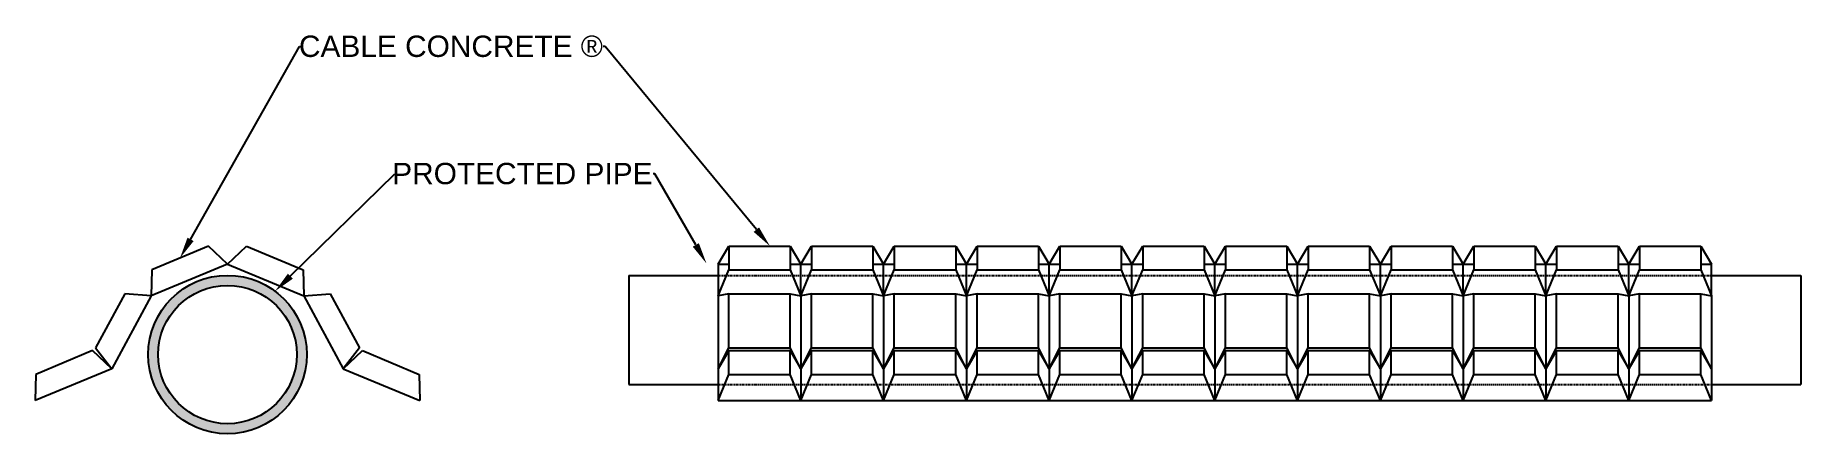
# Model space of a CAD drawing. Header units: inches. Extents: x 15 to 345, y 0 to 75.
import ezdxf
from ezdxf import colors
from ezdxf.entities.mleader import LeaderData, LeaderLine
from ezdxf.math import Vec2, Vec3

# ---------------------------------------------------------------- set-up
doc = ezdxf.new("R2010")
doc.units = ezdxf.units.IN
doc.header["$MEASUREMENT"] = 0
doc.linetypes.add('HIDDEN', pattern=[0.375, 0.25, -0.125])
doc.styles.get("Standard").update_dxf_attribs({"font": 'arial.ttf'})

msp = doc.modelspace()

# ---------------------------------------------------------------- hatches: boundary and pattern name
h = msp.add_hatch(color=253)
h.dxf.hatch_style = 1
h.paths.add_polyline_path([(65.39, 14.97, 1), (35.7, 14.97, 1)])
h.paths.add_polyline_path([(37.58, 14.97, -1), (63.51, 14.97, -1)], flags=16)

# ---------------------------------------------------------------- linework, layer by layer
for p, q in [((46.97, 35.3), (36.35, 30.87)), ((50.54, 31.91), (46.97, 35.3)), ((50.54, 31.91), (54.12, 35.3)), ((54.12, 35.3), (64.74, 30.87)), ((142.4, 31.91), (144.4, 35.3)), ((144.4, 35.3), (155.9, 35.3)), ((144.4, 35.3), (144.4, 30.87)), ((155.9, 35.3), (155.9, 30.87)), ((155.9, 35.3), (157.9, 31.91)), ((157.9, 31.91), (159.9, 35.3)), ((159.9, 35.3), (171.4, 35.3)), ((159.9, 35.3), (159.9, 30.87)), ((171.4, 35.3), (171.4, 30.87)), ((171.4, 35.3), (173.4, 31.91)), ((173.4, 31.91), (175.4, 35.3)), ((175.4, 35.3), (186.9, 35.3)), ((175.4, 35.3), (175.4, 30.87)), ((186.9, 35.3), (186.9, 30.87)), ((186.9, 35.3), (188.9, 31.91)), ((188.9, 31.91), (190.9, 35.3)), ((190.9, 35.3), (202.4, 35.3)), ((190.9, 35.3), (190.9, 30.87)), ((202.4, 35.3), (202.4, 30.87)), ((202.4, 35.3), (204.4, 31.91)), ((204.4, 31.91), (206.4, 35.3)), ((206.4, 35.3), (217.9, 35.3)), ((206.4, 35.3), (206.4, 30.87)), ((217.9, 35.3), (217.9, 30.87)), ((217.9, 35.3), (219.9, 31.91)), ((219.9, 31.91), (221.9, 35.3)), ((221.9, 35.3), (233.4, 35.3)), ((221.9, 35.3), (221.9, 30.87)), ((233.4, 35.3), (233.4, 30.87)), ((233.4, 35.3), (235.4, 31.91)), ((235.4, 31.91), (237.4, 35.3)), ((237.4, 35.3), (248.9, 35.3)), ((237.4, 35.3), (237.4, 30.87)), ((248.9, 35.3), (248.9, 30.87)), ((248.9, 35.3), (250.9, 31.91)), ((250.9, 31.91), (252.9, 35.3)), ((252.9, 35.3), (264.4, 35.3)), ((252.9, 35.3), (252.9, 30.87)), ((264.4, 35.3), (264.4, 30.87)), ((264.4, 35.3), (266.4, 31.91)), ((266.4, 31.91), (268.4, 35.3)), ((268.4, 35.3), (279.9, 35.3)), ((268.4, 35.3), (268.4, 30.87)), ((279.9, 35.3), (279.9, 30.87)), ((279.9, 35.3), (281.9, 31.91)), ((281.9, 31.91), (283.9, 35.3)), ((283.9, 35.3), (295.4, 35.3)), ((283.9, 35.3), (283.9, 30.87)), ((295.4, 35.3), (295.4, 30.87)), ((295.4, 35.3), (297.4, 31.91)), ((297.4, 31.91), (299.4, 35.3)), ((299.4, 35.3), (310.9, 35.3)), ((299.4, 35.3), (299.4, 30.87)), ((310.9, 35.3), (310.9, 30.87)), ((310.9, 35.3), (312.9, 31.91)), ((312.9, 31.91), (314.9, 35.3)), ((314.9, 35.3), (326.4, 35.3)), ((314.9, 35.3), (314.9, 30.87)), ((326.4, 35.3), (326.4, 30.87)), ((326.4, 35.3), (328.4, 31.91)), ((50.54, 31.91), (36.24, 25.95)), ((36.35, 30.87), (36.24, 25.95)), ((50.54, 31.91), (64.85, 25.95)), ((64.74, 30.87), (64.85, 25.95)), ((125.69, 29.82), (125.69, 9.33)), ((125.69, 29.82), (142.4, 29.82)), ((142.4, 31.91), (144.4, 31.91)), ((142.4, 31.91), (142.4, 6.34)), ((142.4, 25.95), (144.4, 30.87)), ((144.4, 30.87), (155.9, 30.87)), ((155.9, 31.91), (157.9, 31.91)), ((155.9, 30.87), (157.9, 25.95)), ((157.9, 25.95), (157.9, 31.91)), ((157.9, 31.91), (159.9, 31.91)), ((157.9, 25.95), (159.9, 30.87)), ((159.9, 30.87), (171.4, 30.87)), ((171.4, 31.91), (173.4, 31.91)), ((171.4, 30.87), (173.4, 25.95)), ((173.4, 25.95), (173.4, 31.91)), ((173.4, 31.91), (175.4, 31.91)), ((173.4, 25.95), (175.4, 30.87)), ((175.4, 30.87), (186.9, 30.87)), ((186.9, 31.91), (188.9, 31.91)), ((186.9, 30.87), (188.9, 25.95)), ((188.9, 25.95), (188.9, 31.91)), ((188.9, 31.91), (190.9, 31.91)), ((188.9, 25.95), (190.9, 30.87)), ((190.9, 30.87), (202.4, 30.87)), ((202.4, 31.91), (204.4, 31.91)), ((202.4, 30.87), (204.4, 25.95)), ((204.4, 25.95), (204.4, 31.91)), ((204.4, 31.91), (206.4, 31.91)), ((204.4, 25.95), (206.4, 30.87)), ((206.4, 30.87), (217.9, 30.87)), ((217.9, 31.91), (219.9, 31.91)), ((217.9, 30.87), (219.9, 25.95)), ((219.9, 25.95), (219.9, 31.91)), ((219.9, 31.91), (221.9, 31.91)), ((219.9, 25.95), (221.9, 30.87)), ((221.9, 30.87), (233.4, 30.87)), ((233.4, 31.91), (235.4, 31.91)), ((233.4, 30.87), (235.4, 25.95)), ((235.4, 25.95), (235.4, 31.91)), ((235.4, 31.91), (237.4, 31.91)), ((235.4, 25.95), (237.4, 30.87)), ((237.4, 30.87), (248.9, 30.87)), ((248.9, 31.91), (250.9, 31.91)), ((248.9, 30.87), (250.9, 25.95)), ((250.9, 25.95), (250.9, 31.91)), ((250.9, 31.91), (252.9, 31.91)), ((250.9, 25.95), (252.9, 30.87)), ((252.9, 30.87), (264.4, 30.87)), ((264.4, 31.91), (266.4, 31.91)), ((264.4, 30.87), (266.4, 25.95)), ((266.4, 25.95), (266.4, 31.91)), ((266.4, 31.91), (268.4, 31.91)), ((266.4, 25.95), (268.4, 30.87)), ((268.4, 30.87), (279.9, 30.87)), ((279.9, 31.91), (281.9, 31.91)), ((279.9, 30.87), (281.9, 25.95)), ((281.9, 25.95), (281.9, 31.91)), ((281.9, 31.91), (283.9, 31.91)), ((281.9, 25.95), (283.9, 30.87)), ((283.9, 30.87), (295.4, 30.87)), ((295.4, 31.91), (297.4, 31.91)), ((295.4, 30.87), (297.4, 25.95)), ((297.4, 25.95), (297.4, 31.91)), ((297.4, 31.91), (299.4, 31.91)), ((297.4, 25.95), (299.4, 30.87)), ((299.4, 30.87), (310.9, 30.87)), ((310.9, 31.91), (312.9, 31.91)), ((310.9, 30.87), (312.9, 25.95)), ((312.9, 25.95), (312.9, 31.91)), ((312.9, 31.91), (314.9, 31.91)), ((312.9, 25.95), (314.9, 30.87)), ((314.9, 30.87), (326.4, 30.87)), ((326.4, 31.91), (328.4, 31.91)), ((326.4, 30.87), (328.4, 25.95)), ((328.4, 25.95), (328.4, 31.91)), ((328.4, 29.82), (345.11, 29.82)), ((345.11, 29.82), (345.11, 9.33)), ((31.33, 26.33), (25.86, 16.22)), ((36.24, 25.95), (28.86, 12.31)), ((36.24, 25.95), (31.33, 26.33)), ((64.85, 25.95), (69.76, 26.33)), ((64.85, 25.95), (72.23, 12.31)), ((69.76, 26.33), (75.23, 16.22)), ((144.4, 26.33), (142.4, 25.95)), ((144.4, 26.33), (155.9, 26.33)), ((144.4, 16.22), (144.4, 26.33)), ((155.9, 16.22), (155.9, 26.33)), ((155.9, 26.33), (157.9, 25.95)), ((159.9, 26.33), (157.9, 25.95)), ((157.9, 25.95), (157.9, 12.31)), ((159.9, 26.33), (171.4, 26.33)), ((159.9, 16.22), (159.9, 26.33)), ((171.4, 16.22), (171.4, 26.33)), ((171.4, 26.33), (173.4, 25.95)), ((175.4, 26.33), (173.4, 25.95)), ((173.4, 25.95), (173.4, 12.31)), ((175.4, 26.33), (186.9, 26.33)), ((175.4, 16.22), (175.4, 26.33)), ((186.9, 16.22), (186.9, 26.33)), ((186.9, 26.33), (188.9, 25.95)), ((190.9, 26.33), (188.9, 25.95)), ((188.9, 25.95), (188.9, 12.31)), ((190.9, 26.33), (202.4, 26.33)), ((190.9, 16.22), (190.9, 26.33)), ((202.4, 16.22), (202.4, 26.33)), ((202.4, 26.33), (204.4, 25.95)), ((206.4, 26.33), (204.4, 25.95)), ((204.4, 25.95), (204.4, 12.31)), ((206.4, 26.33), (217.9, 26.33)), ((206.4, 16.22), (206.4, 26.33)), ((217.9, 16.22), (217.9, 26.33)), ((217.9, 26.33), (219.9, 25.95)), ((221.9, 26.33), (219.9, 25.95)), ((219.9, 25.95), (219.9, 12.31)), ((221.9, 26.33), (233.4, 26.33)), ((221.9, 16.22), (221.9, 26.33)), ((233.4, 16.22), (233.4, 26.33)), ((233.4, 26.33), (235.4, 25.95)), ((237.4, 26.33), (235.4, 25.95)), ((235.4, 25.95), (235.4, 12.31)), ((237.4, 26.33), (248.9, 26.33)), ((237.4, 16.22), (237.4, 26.33)), ((248.9, 16.22), (248.9, 26.33)), ((248.9, 26.33), (250.9, 25.95)), ((252.9, 26.33), (250.9, 25.95)), ((250.9, 25.95), (250.9, 12.31)), ((252.9, 26.33), (264.4, 26.33)), ((252.9, 16.22), (252.9, 26.33)), ((264.4, 16.22), (264.4, 26.33)), ((264.4, 26.33), (266.4, 25.95)), ((268.4, 26.33), (266.4, 25.95)), ((266.4, 25.95), (266.4, 12.31)), ((268.4, 26.33), (279.9, 26.33)), ((268.4, 16.22), (268.4, 26.33)), ((279.9, 16.22), (279.9, 26.33)), ((279.9, 26.33), (281.9, 25.95)), ((283.9, 26.33), (281.9, 25.95)), ((281.9, 25.95), (281.9, 12.31)), ((283.9, 26.33), (295.4, 26.33)), ((283.9, 16.22), (283.9, 26.33)), ((295.4, 16.22), (295.4, 26.33)), ((295.4, 26.33), (297.4, 25.95)), ((299.4, 26.33), (297.4, 25.95)), ((297.4, 25.95), (297.4, 12.31)), ((299.4, 26.33), (310.9, 26.33)), ((299.4, 16.22), (299.4, 26.33)), ((310.9, 16.22), (310.9, 26.33)), ((310.9, 26.33), (312.9, 25.95)), ((314.9, 26.33), (312.9, 25.95)), ((312.9, 25.95), (312.9, 12.31)), ((314.9, 26.33), (326.4, 26.33)), ((314.9, 16.22), (314.9, 26.33)), ((326.4, 16.22), (326.4, 26.33)), ((326.4, 26.33), (328.4, 25.95)), ((328.4, 25.95), (328.4, 12.31)), ((25.28, 15.7), (14.67, 11.26)), ((28.86, 12.31), (25.28, 15.7)), ((25.86, 16.22), (28.86, 12.31)), ((75.23, 16.22), (72.23, 12.31)), ((72.23, 12.31), (75.81, 15.7)), ((75.81, 15.7), (86.42, 11.26)), ((142.4, 12.31), (144.4, 16.22)), ((144.4, 15.7), (142.4, 12.31)), ((144.4, 16.22), (155.9, 16.22)), ((144.4, 15.7), (155.9, 15.7)), ((144.4, 11.26), (144.4, 15.7)), ((157.9, 12.31), (155.9, 16.22)), ((155.9, 11.26), (155.9, 15.7)), ((155.9, 15.7), (157.9, 12.31)), ((157.9, 12.31), (159.9, 16.22)), ((159.9, 15.7), (157.9, 12.31)), ((159.9, 16.22), (171.4, 16.22)), ((159.9, 15.7), (171.4, 15.7)), ((159.9, 11.26), (159.9, 15.7)), ((173.4, 12.31), (171.4, 16.22)), ((171.4, 11.26), (171.4, 15.7)), ((171.4, 15.7), (173.4, 12.31)), ((173.4, 12.31), (175.4, 16.22)), ((175.4, 15.7), (173.4, 12.31)), ((175.4, 16.22), (186.9, 16.22)), ((175.4, 15.7), (186.9, 15.7)), ((175.4, 11.26), (175.4, 15.7)), ((188.9, 12.31), (186.9, 16.22)), ((186.9, 11.26), (186.9, 15.7)), ((186.9, 15.7), (188.9, 12.31)), ((188.9, 12.31), (190.9, 16.22)), ((190.9, 15.7), (188.9, 12.31)), ((190.9, 16.22), (202.4, 16.22)), ((190.9, 15.7), (202.4, 15.7)), ((190.9, 11.26), (190.9, 15.7)), ((204.4, 12.31), (202.4, 16.22)), ((202.4, 11.26), (202.4, 15.7)), ((202.4, 15.7), (204.4, 12.31)), ((204.4, 12.31), (206.4, 16.22)), ((206.4, 15.7), (204.4, 12.31)), ((206.4, 16.22), (217.9, 16.22)), ((206.4, 15.7), (217.9, 15.7)), ((206.4, 11.26), (206.4, 15.7)), ((219.9, 12.31), (217.9, 16.22)), ((217.9, 11.26), (217.9, 15.7)), ((217.9, 15.7), (219.9, 12.31)), ((219.9, 12.31), (221.9, 16.22)), ((221.9, 15.7), (219.9, 12.31)), ((221.9, 16.22), (233.4, 16.22)), ((221.9, 15.7), (233.4, 15.7)), ((221.9, 11.26), (221.9, 15.7)), ((235.4, 12.31), (233.4, 16.22)), ((233.4, 11.26), (233.4, 15.7)), ((233.4, 15.7), (235.4, 12.31)), ((235.4, 12.31), (237.4, 16.22)), ((237.4, 15.7), (235.4, 12.31)), ((237.4, 16.22), (248.9, 16.22)), ((237.4, 15.7), (248.9, 15.7)), ((237.4, 11.26), (237.4, 15.7)), ((250.9, 12.31), (248.9, 16.22)), ((248.9, 11.26), (248.9, 15.7)), ((248.9, 15.7), (250.9, 12.31)), ((250.9, 12.31), (252.9, 16.22)), ((252.9, 15.7), (250.9, 12.31)), ((252.9, 16.22), (264.4, 16.22)), ((252.9, 15.7), (264.4, 15.7)), ((252.9, 11.26), (252.9, 15.7)), ((266.4, 12.31), (264.4, 16.22)), ((264.4, 11.26), (264.4, 15.7)), ((264.4, 15.7), (266.4, 12.31)), ((266.4, 12.31), (268.4, 16.22)), ((268.4, 15.7), (266.4, 12.31)), ((268.4, 16.22), (279.9, 16.22)), ((268.4, 15.7), (279.9, 15.7)), ((268.4, 11.26), (268.4, 15.7)), ((281.9, 12.31), (279.9, 16.22)), ((279.9, 11.26), (279.9, 15.7)), ((279.9, 15.7), (281.9, 12.31)), ((281.9, 12.31), (283.9, 16.22)), ((283.9, 15.7), (281.9, 12.31)), ((283.9, 16.22), (295.4, 16.22)), ((283.9, 15.7), (295.4, 15.7)), ((283.9, 11.26), (283.9, 15.7)), ((297.4, 12.31), (295.4, 16.22)), ((295.4, 11.26), (295.4, 15.7)), ((295.4, 15.7), (297.4, 12.31)), ((297.4, 12.31), (299.4, 16.22)), ((299.4, 15.7), (297.4, 12.31)), ((299.4, 16.22), (310.9, 16.22)), ((299.4, 15.7), (310.9, 15.7)), ((299.4, 11.26), (299.4, 15.7)), ((312.9, 12.31), (310.9, 16.22)), ((310.9, 11.26), (310.9, 15.7)), ((310.9, 15.7), (312.9, 12.31)), ((312.9, 12.31), (314.9, 16.22)), ((314.9, 15.7), (312.9, 12.31)), ((314.9, 16.22), (326.4, 16.22)), ((314.9, 15.7), (326.4, 15.7)), ((314.9, 11.26), (314.9, 15.7)), ((328.4, 12.31), (326.4, 16.22)), ((326.4, 11.26), (326.4, 15.7)), ((326.4, 15.7), (328.4, 12.31)), ((28.86, 12.31), (14.56, 6.34)), ((14.67, 11.26), (14.56, 6.34)), ((72.23, 12.31), (86.53, 6.34)), ((86.42, 11.26), (86.53, 6.34)), ((142.4, 6.34), (144.4, 11.26)), ((144.4, 11.26), (155.9, 11.26)), ((157.9, 6.34), (155.9, 11.26)), ((157.9, 12.31), (157.9, 6.34)), ((157.9, 6.34), (159.9, 11.26)), ((159.9, 11.26), (171.4, 11.26)), ((173.4, 6.34), (171.4, 11.26)), ((173.4, 12.31), (173.4, 6.34)), ((173.4, 6.34), (175.4, 11.26)), ((175.4, 11.26), (186.9, 11.26)), ((188.9, 6.34), (186.9, 11.26)), ((188.9, 12.31), (188.9, 6.34)), ((188.9, 6.34), (190.9, 11.26)), ((190.9, 11.26), (202.4, 11.26)), ((204.4, 6.34), (202.4, 11.26)), ((204.4, 12.31), (204.4, 6.34)), ((204.4, 6.34), (206.4, 11.26)), ((206.4, 11.26), (217.9, 11.26)), ((219.9, 6.34), (217.9, 11.26)), ((219.9, 12.31), (219.9, 6.34)), ((219.9, 6.34), (221.9, 11.26)), ((221.9, 11.26), (233.4, 11.26)), ((235.4, 6.34), (233.4, 11.26)), ((235.4, 12.31), (235.4, 6.34)), ((235.4, 6.34), (237.4, 11.26)), ((237.4, 11.26), (248.9, 11.26)), ((250.9, 6.34), (248.9, 11.26)), ((250.9, 12.31), (250.9, 6.34)), ((250.9, 6.34), (252.9, 11.26)), ((252.9, 11.26), (264.4, 11.26)), ((266.4, 6.34), (264.4, 11.26)), ((266.4, 12.31), (266.4, 6.34)), ((266.4, 6.34), (268.4, 11.26)), ((268.4, 11.26), (279.9, 11.26)), ((281.9, 6.34), (279.9, 11.26)), ((281.9, 12.31), (281.9, 6.34)), ((281.9, 6.34), (283.9, 11.26)), ((283.9, 11.26), (295.4, 11.26)), ((297.4, 6.34), (295.4, 11.26)), ((297.4, 12.31), (297.4, 6.34)), ((297.4, 6.34), (299.4, 11.26)), ((299.4, 11.26), (310.9, 11.26)), ((312.9, 6.34), (310.9, 11.26)), ((312.9, 12.31), (312.9, 6.34)), ((312.9, 6.34), (314.9, 11.26)), ((314.9, 11.26), (326.4, 11.26)), ((328.4, 6.34), (326.4, 11.26)), ((328.4, 12.31), (328.4, 6.34)), ((125.69, 9.33), (142.4, 9.33)), ((328.4, 9.33), (345.11, 9.33)), ((142.4, 6.34), (157.9, 6.34)), ((157.9, 6.34), (173.4, 6.34)), ((173.4, 6.34), (188.9, 6.34)), ((188.9, 6.34), (204.4, 6.34)), ((204.4, 6.34), (219.9, 6.34)), ((219.9, 6.34), (235.4, 6.34)), ((235.4, 6.34), (250.9, 6.34)), ((250.9, 6.34), (266.4, 6.34)), ((266.4, 6.34), (281.9, 6.34)), ((281.9, 6.34), (297.4, 6.34)), ((297.4, 6.34), (312.9, 6.34)), ((312.9, 6.34), (328.4, 6.34))]:
    msp.add_line(p, q)
at = {"linetype": 'HIDDEN', "ltscale": 0.5}
for p, q in [((142.4, 29.82), (328.4, 29.82)), ((142.4, 9.33), (328.4, 9.33))]:
    msp.add_line(p, q, dxfattribs=at)
for radius in [14.85, 12.97]:
    msp.add_circle((50.54, 14.97), radius)

# ---------------------------------------------------------------- leaders
ml = msp.add_multileader_mtext('Standard')
ml.set_content('', color=256)
ml.set_leader_properties()
ml.build(insert=Vec2(0, 0))
ml.multileader.update_dxf_attribs({"dogleg_length": 0.36})
ctx = ml.context
ctx.base_point, ctx.landing_gap_size, ctx.plane_origin = Vec3(64.41, 72.74), 0.09, Vec3(41.66, 33.08)
notes = []
notes.append((ctx, [(0, (1, 1, 0), (64.05, 72.74), (1, 0), 0.36, [(0, [(41.66, 33.08)], 0, [])])]))
ctx.mtext.insert, ctx.mtext.flow_direction = Vec3(64.5, 74.74), 5
ml = msp.add_multileader_mtext('Standard')
ml.set_content('CABLE CONCRETE ®', color=256)
ml.set_leader_properties()
ml.build(insert=Vec2(0, 0))
ml.multileader.update_dxf_attribs({"dogleg_length": 0.36})
ctx = ml.context
ctx.base_point, ctx.landing_gap_size, ctx.plane_origin = Vec3(64.1, 72.74), 0.09, Vec3(152.11, 35.3)
ctx.text_align_type = 2
notes.append((ctx, [(0, (1, 1, 0), (121.27, 72.74), (-1, 0), 0.36, [(0, [(152.11, 35.3)], 0, [])])]))
ctx.mtext.insert, ctx.mtext.alignment, ctx.mtext.flow_direction = Vec3(120.82, 74.77), 3, 5
ml = msp.add_multileader_mtext('Standard')
ml.set_content('', color=256)
ml.set_leader_properties()
ml.build(insert=Vec2(0, 0))
ml.multileader.update_dxf_attribs({"dogleg_length": 0.36})
ctx = ml.context
ctx.base_point, ctx.landing_gap_size, ctx.plane_origin = Vec3(82.15, 48.78), 0.09, Vec3(60.8, 37.94)
notes.append((ctx, [(0, (1, 1, 0), (81.79, 48.78), (1, 0), 0.36, [(0, [(59.45, 26.85)], 0, [])])]))
ctx.mtext.insert, ctx.mtext.flow_direction = Vec3(82.24, 50.78), 5
ml = msp.add_multileader_mtext('Standard')
ml.set_content('PROTECTED PIPE', color=256)
ml.set_leader_properties()
ml.build(insert=Vec2(0, 0))
ml.multileader.update_dxf_attribs({"dogleg_length": 0.36})
ctx = ml.context
ctx.base_point, ctx.landing_gap_size, ctx.plane_origin = Vec3(82.02, 48.87), 0.09, Vec3(150.15, 35.3)
ctx.text_align_type = 2
notes.append((ctx, [(0, (1, 1, 0), (130.58, 48.87), (-1, 0), 0.36, [(0, [(140.22, 32.05)], 0, [])])]))
ctx.mtext.insert, ctx.mtext.alignment, ctx.mtext.flow_direction = Vec3(130.13, 50.91), 3, 5
for ctx, leaders in notes:
    for number, flags, end, landing, length, lines in leaders:
        leader = LeaderData()
        leader.index, (leader.has_last_leader_line, leader.has_dogleg_vector, leader.attachment_direction) = number, flags
        leader.last_leader_point, leader.dogleg_vector, leader.dogleg_length = Vec3(end), Vec3(landing), length
        for number, points, colour, breaks in lines:
            line = LeaderLine()
            line.index, line.vertices, line.color, line.breaks = number, Vec3.list(points), colors.encode_raw_color(colour), breaks
            leader.lines.append(line)
        ctx.leaders.append(leader)

doc.saveas('drawing.dxf')
